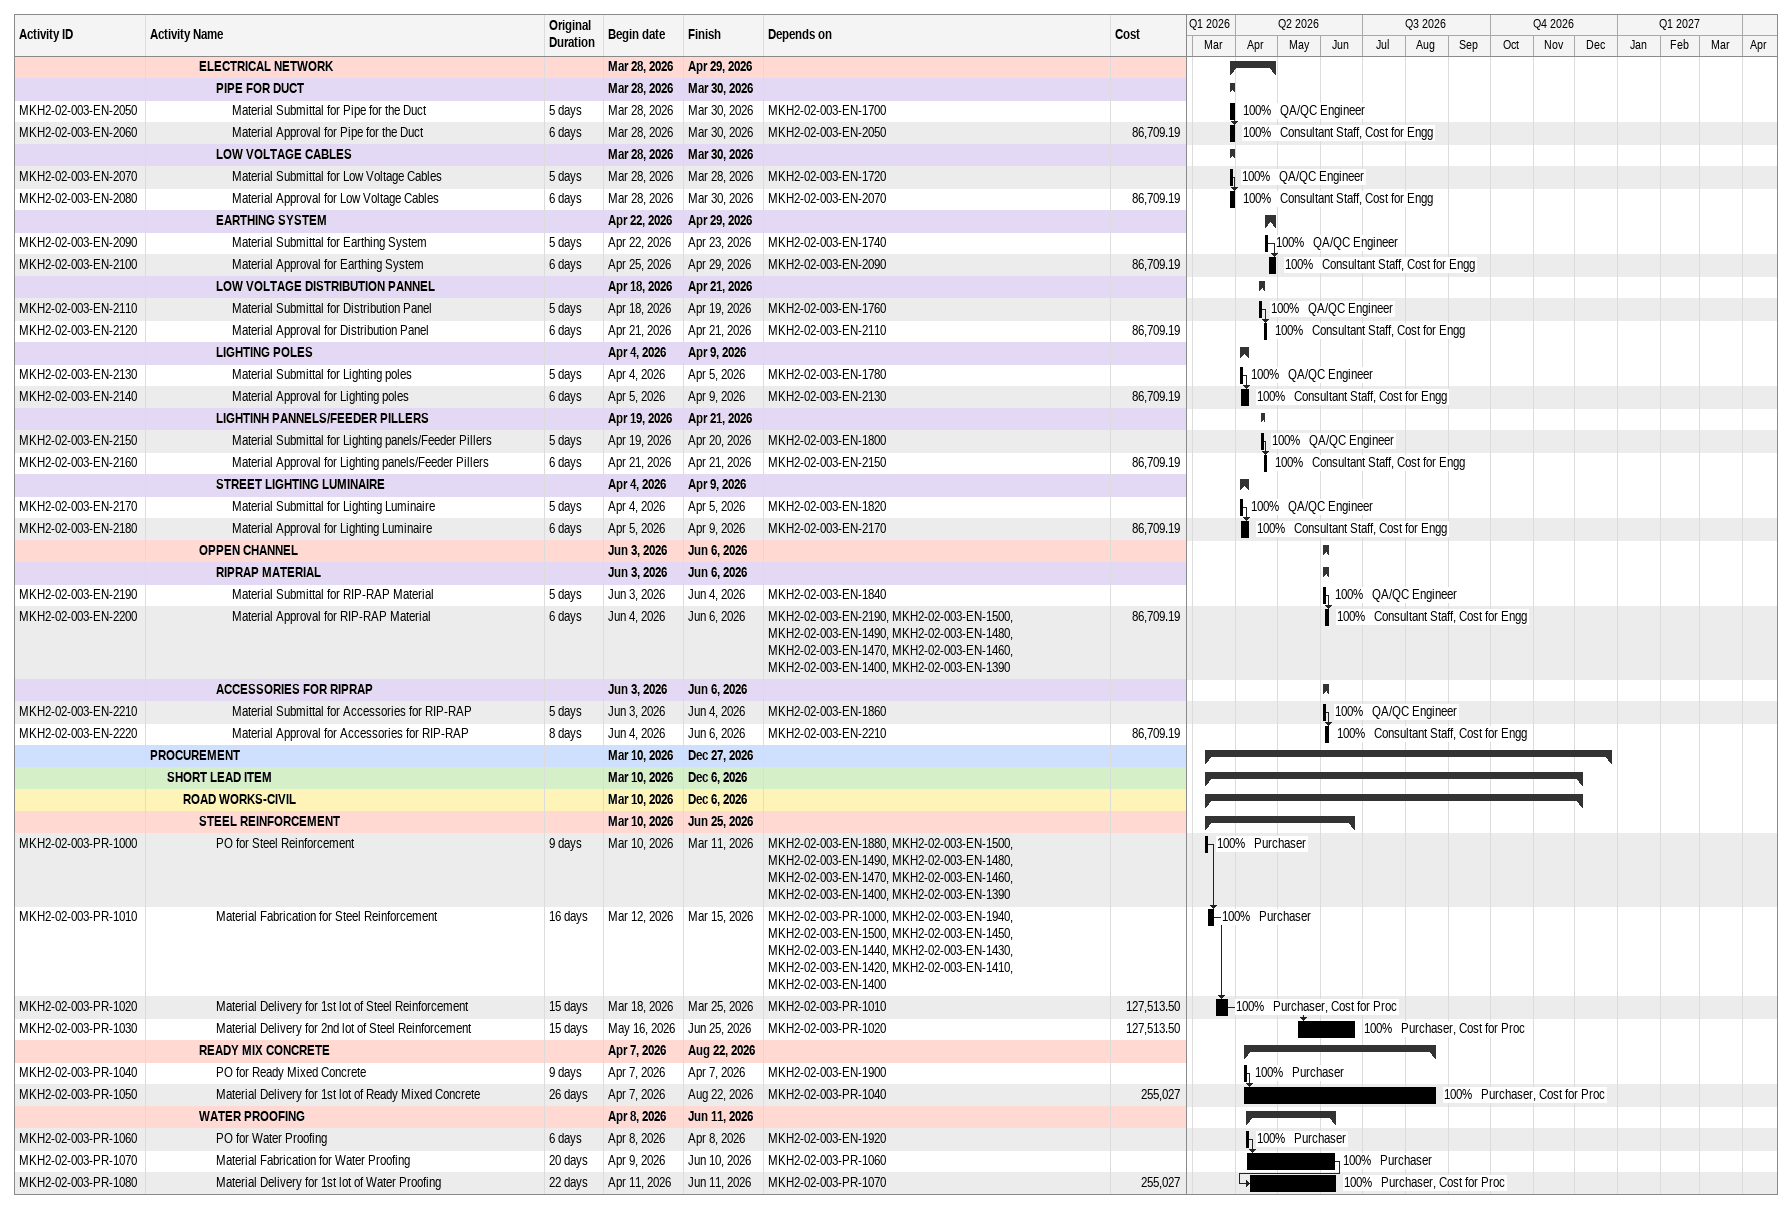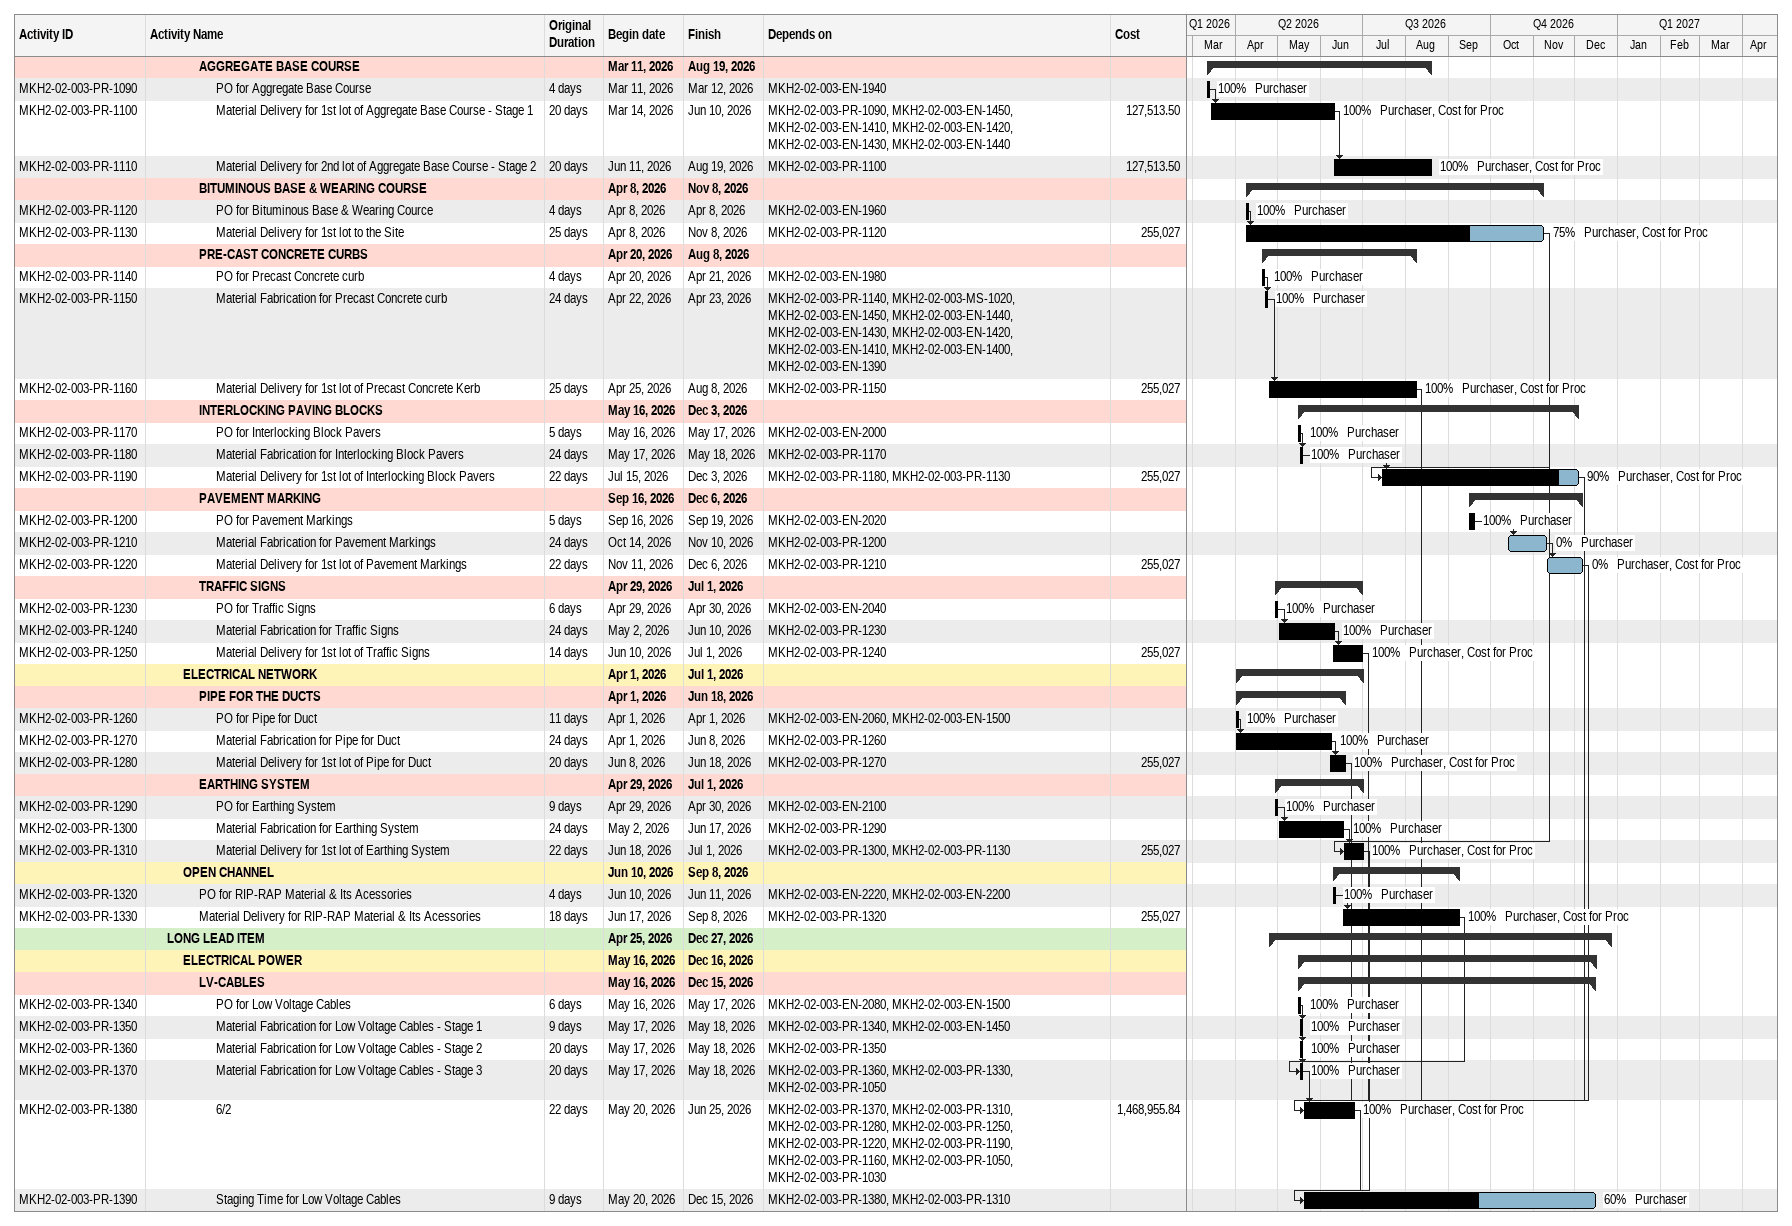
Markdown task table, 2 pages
| ID | Level | Task | Original duration | Start | Finish | Predecessors | Resources | % complete | Cost |
|---|---|---|---|---|---|---|---|---|---|
|  | 4 | **ELECTRICAL NETWORK** |  | 2026-03-28 | 2026-04-29 |  |  |  |  |
|  | 5 | **PIPE FOR DUCT** |  | 2026-03-28 | 2026-03-30 |  |  |  |  |
| MKH2-02-003-EN-2050 | 6 | Material Submittal for Pipe for the Duct | 5d | 2026-03-28 | 2026-03-30 | MKH2-02-003-EN-1700 | QA/QC Engineer | 100 |  |
| MKH2-02-003-EN-2060 | 6 | Material Approval for Pipe for the Duct | 6d | 2026-03-28 | 2026-03-30 | MKH2-02-003-EN-2050 | Consultant Staff, Cost for Engg | 100 | 86709.19 |
|  | 5 | **LOW VOLTAGE CABLES** |  | 2026-03-28 | 2026-03-30 |  |  |  |  |
| MKH2-02-003-EN-2070 | 6 | Material Submittal for Low Voltage Cables | 5d | 2026-03-28 | 2026-03-28 | MKH2-02-003-EN-1720 | QA/QC Engineer | 100 |  |
| MKH2-02-003-EN-2080 | 6 | Material Approval for Low Voltage Cables | 6d | 2026-03-28 | 2026-03-30 | MKH2-02-003-EN-2070 | Consultant Staff, Cost for Engg | 100 | 86709.19 |
|  | 5 | **EARTHING SYSTEM** |  | 2026-04-22 | 2026-04-29 |  |  |  |  |
| MKH2-02-003-EN-2090 | 6 | Material Submittal for Earthing System | 5d | 2026-04-22 | 2026-04-23 | MKH2-02-003-EN-1740 | QA/QC Engineer | 100 |  |
| MKH2-02-003-EN-2100 | 6 | Material Approval for Earthing System | 6d | 2026-04-25 | 2026-04-29 | MKH2-02-003-EN-2090 | Consultant Staff, Cost for Engg | 100 | 86709.19 |
|  | 5 | **LOW VOLTAGE DISTRIBUTION PANNEL** |  | 2026-04-18 | 2026-04-21 |  |  |  |  |
| MKH2-02-003-EN-2110 | 6 | Material Submittal for Distribution Panel | 5d | 2026-04-18 | 2026-04-19 | MKH2-02-003-EN-1760 | QA/QC Engineer | 100 |  |
| MKH2-02-003-EN-2120 | 6 | Material Approval for Distribution Panel | 6d | 2026-04-21 | 2026-04-21 | MKH2-02-003-EN-2110 | Consultant Staff, Cost for Engg | 100 | 86709.19 |
|  | 5 | **LIGHTING POLES** |  | 2026-04-04 | 2026-04-09 |  |  |  |  |
| MKH2-02-003-EN-2130 | 6 | Material Submittal for Lighting poles | 5d | 2026-04-04 | 2026-04-05 | MKH2-02-003-EN-1780 | QA/QC Engineer | 100 |  |
| MKH2-02-003-EN-2140 | 6 | Material Approval for Lighting poles | 6d | 2026-04-05 | 2026-04-09 | MKH2-02-003-EN-2130 | Consultant Staff, Cost for Engg | 100 | 86709.19 |
|  | 5 | **LIGHTINH PANNELS/FEEDER PILLERS** |  | 2026-04-19 | 2026-04-21 |  |  |  |  |
| MKH2-02-003-EN-2150 | 6 | Material Submittal for Lighting panels/Feeder Pillers | 5d | 2026-04-19 | 2026-04-20 | MKH2-02-003-EN-1800 | QA/QC Engineer | 100 |  |
| MKH2-02-003-EN-2160 | 6 | Material Approval for Lighting panels/Feeder Pillers | 6d | 2026-04-21 | 2026-04-21 | MKH2-02-003-EN-2150 | Consultant Staff, Cost for Engg | 100 | 86709.19 |
|  | 5 | **STREET LIGHTING LUMINAIRE** |  | 2026-04-04 | 2026-04-09 |  |  |  |  |
| MKH2-02-003-EN-2170 | 6 | Material Submittal for Lighting Luminaire | 5d | 2026-04-04 | 2026-04-05 | MKH2-02-003-EN-1820 | QA/QC Engineer | 100 |  |
| MKH2-02-003-EN-2180 | 6 | Material Approval for Lighting Luminaire | 6d | 2026-04-05 | 2026-04-09 | MKH2-02-003-EN-2170 | Consultant Staff, Cost for Engg | 100 | 86709.19 |
|  | 4 | **OPPEN CHANNEL** |  | 2026-06-03 | 2026-06-06 |  |  |  |  |
|  | 5 | **RIPRAP MATERIAL** |  | 2026-06-03 | 2026-06-06 |  |  |  |  |
| MKH2-02-003-EN-2190 | 6 | Material Submittal for RIP-RAP Material | 5d | 2026-06-03 | 2026-06-04 | MKH2-02-003-EN-1840 | QA/QC Engineer | 100 |  |
| MKH2-02-003-EN-2200 | 6 | Material Approval for RIP-RAP Material | 6d | 2026-06-04 | 2026-06-06 | MKH2-02-003-EN-2190, MKH2-02-003-EN-1500, MKH2-02-003-EN-1490, MKH2-02-003-EN-1480, MKH2-02-003-EN-1470, MKH2-02-003-EN-1460, MKH2-02-003-EN-1400, MKH2-02-003-EN-1390 | Consultant Staff, Cost for Engg | 100 | 86709.19 |
|  | 5 | **ACCESSORIES FOR RIPRAP** |  | 2026-06-03 | 2026-06-06 |  |  |  |  |
| MKH2-02-003-EN-2210 | 6 | Material Submittal for Accessories for RIP-RAP | 5d | 2026-06-03 | 2026-06-04 | MKH2-02-003-EN-1860 | QA/QC Engineer | 100 |  |
| MKH2-02-003-EN-2220 | 6 | Material Approval for Accessories for RIP-RAP | 8d | 2026-06-04 | 2026-06-06 | MKH2-02-003-EN-2210 | Consultant Staff, Cost for Engg | 100 | 86709.19 |
|  | 1 | **PROCUREMENT** |  | 2026-03-10 | 2026-12-27 |  |  |  |  |
|  | 2 | **SHORT LEAD ITEM** |  | 2026-03-10 | 2026-12-06 |  |  |  |  |
|  | 3 | **ROAD WORKS-CIVIL** |  | 2026-03-10 | 2026-12-06 |  |  |  |  |
|  | 4 | **STEEL REINFORCEMENT** |  | 2026-03-10 | 2026-06-25 |  |  |  |  |
| MKH2-02-003-PR-1000 | 5 | PO for Steel Reinforcement | 9d | 2026-03-10 | 2026-03-11 | MKH2-02-003-EN-1880, MKH2-02-003-EN-1500, MKH2-02-003-EN-1490, MKH2-02-003-EN-1480, MKH2-02-003-EN-1470, MKH2-02-003-EN-1460, MKH2-02-003-EN-1400, MKH2-02-003-EN-1390 | Purchaser | 100 |  |
| MKH2-02-003-PR-1010 | 5 | Material Fabrication for Steel Reinforcement | 16d | 2026-03-12 | 2026-03-15 | MKH2-02-003-PR-1000, MKH2-02-003-EN-1940, MKH2-02-003-EN-1500, MKH2-02-003-EN-1450, MKH2-02-003-EN-1440, MKH2-02-003-EN-1430, MKH2-02-003-EN-1420, MKH2-02-003-EN-1410, MKH2-02-003-EN-1400 | Purchaser | 100 |  |
| MKH2-02-003-PR-1020 | 5 | Material Delivery for 1st lot of Steel Reinforcement | 15d | 2026-03-18 | 2026-03-25 | MKH2-02-003-PR-1010 | Purchaser, Cost for Proc | 100 | 127513.50 |
| MKH2-02-003-PR-1030 | 5 | Material Delivery for 2nd lot of Steel Reinforcement | 15d | 2026-05-16 | 2026-06-25 | MKH2-02-003-PR-1020 | Purchaser, Cost for Proc | 100 | 127513.50 |
|  | 4 | **READY MIX CONCRETE** |  | 2026-04-07 | 2026-08-22 |  |  |  |  |
| MKH2-02-003-PR-1040 | 5 | PO for Ready Mixed Concrete | 9d | 2026-04-07 | 2026-04-07 | MKH2-02-003-EN-1900 | Purchaser | 100 |  |
| MKH2-02-003-PR-1050 | 5 | Material Delivery for 1st lot of Ready Mixed Concrete | 26d | 2026-04-07 | 2026-08-22 | MKH2-02-003-PR-1040 | Purchaser, Cost for Proc | 100 | 255027 |
|  | 4 | **WATER PROOFING** |  | 2026-04-08 | 2026-06-11 |  |  |  |  |
| MKH2-02-003-PR-1060 | 5 | PO for Water Proofing | 6d | 2026-04-08 | 2026-04-08 | MKH2-02-003-EN-1920 | Purchaser | 100 |  |
| MKH2-02-003-PR-1070 | 5 | Material Fabrication for Water Proofing | 20d | 2026-04-09 | 2026-06-10 | MKH2-02-003-PR-1060 | Purchaser | 100 |  |
| MKH2-02-003-PR-1080 | 5 | Material Delivery for 1st lot of Water Proofing | 22d | 2026-04-11 | 2026-06-11 | MKH2-02-003-PR-1070 | Purchaser, Cost for Proc | 100 | 255027 |
|  | 4 | **AGGREGATE BASE COURSE** |  | 2026-03-11 | 2026-08-19 |  |  |  |  |
| MKH2-02-003-PR-1090 | 5 | PO for Aggregate Base Course | 4d | 2026-03-11 | 2026-03-12 | MKH2-02-003-EN-1940 | Purchaser | 100 |  |
| MKH2-02-003-PR-1100 | 5 | Material Delivery for 1st lot of Aggregate Base Course - Stage 1 | 20d | 2026-03-14 | 2026-06-10 | MKH2-02-003-PR-1090, MKH2-02-003-EN-1450, MKH2-02-003-EN-1410, MKH2-02-003-EN-1420, MKH2-02-003-EN-1430, MKH2-02-003-EN-1440 | Purchaser, Cost for Proc | 100 | 127513.50 |
| MKH2-02-003-PR-1110 | 5 | Material Delivery for 2nd lot of Aggregate Base Course - Stage 2 | 20d | 2026-06-11 | 2026-08-19 | MKH2-02-003-PR-1100 | Purchaser, Cost for Proc | 100 | 127513.50 |
|  | 4 | **BITUMINOUS BASE & WEARING COURSE** |  | 2026-04-08 | 2026-11-08 |  |  |  |  |
| MKH2-02-003-PR-1120 | 5 | PO for Bituminous Base & Wearing Cource | 4d | 2026-04-08 | 2026-04-08 | MKH2-02-003-EN-1960 | Purchaser | 100 |  |
| MKH2-02-003-PR-1130 | 5 | Material Delivery for 1st lot to the Site | 25d | 2026-04-08 | 2026-11-08 | MKH2-02-003-PR-1120 | Purchaser, Cost for Proc | 75 | 255027 |
|  | 4 | **PRE-CAST CONCRETE CURBS** |  | 2026-04-20 | 2026-08-08 |  |  |  |  |
| MKH2-02-003-PR-1140 | 5 | PO for Precast Concrete curb | 4d | 2026-04-20 | 2026-04-21 | MKH2-02-003-EN-1980 | Purchaser | 100 |  |
| MKH2-02-003-PR-1150 | 5 | Material Fabrication for Precast Concrete curb | 24d | 2026-04-22 | 2026-04-23 | MKH2-02-003-PR-1140, MKH2-02-003-MS-1020, MKH2-02-003-EN-1450, MKH2-02-003-EN-1440, MKH2-02-003-EN-1430, MKH2-02-003-EN-1420, MKH2-02-003-EN-1410, MKH2-02-003-EN-1400, MKH2-02-003-EN-1390 | Purchaser | 100 |  |
| MKH2-02-003-PR-1160 | 5 | Material Delivery for 1st lot of Precast Concrete Kerb | 25d | 2026-04-25 | 2026-08-08 | MKH2-02-003-PR-1150 | Purchaser, Cost for Proc | 100 | 255027 |
|  | 4 | **INTERLOCKING PAVING BLOCKS** |  | 2026-05-16 | 2026-12-03 |  |  |  |  |
| MKH2-02-003-PR-1170 | 5 | PO for Interlocking Block Pavers | 5d | 2026-05-16 | 2026-05-17 | MKH2-02-003-EN-2000 | Purchaser | 100 |  |
| MKH2-02-003-PR-1180 | 5 | Material Fabrication for Interlocking Block Pavers | 24d | 2026-05-17 | 2026-05-18 | MKH2-02-003-PR-1170 | Purchaser | 100 |  |
| MKH2-02-003-PR-1190 | 5 | Material Delivery for 1st lot of Interlocking Block Pavers | 22d | 2026-07-15 | 2026-12-03 | MKH2-02-003-PR-1180, MKH2-02-003-PR-1130 | Purchaser, Cost for Proc | 90 | 255027 |
|  | 4 | **PAVEMENT MARKING** |  | 2026-09-16 | 2026-12-06 |  |  |  |  |
| MKH2-02-003-PR-1200 | 5 | PO for Pavement Markings | 5d | 2026-09-16 | 2026-09-19 | MKH2-02-003-EN-2020 | Purchaser | 100 |  |
| MKH2-02-003-PR-1210 | 5 | Material Fabrication for Pavement Markings | 24d | 2026-10-14 | 2026-11-10 | MKH2-02-003-PR-1200 | Purchaser | 0 |  |
| MKH2-02-003-PR-1220 | 5 | Material Delivery for 1st lot of Pavement Markings | 22d | 2026-11-11 | 2026-12-06 | MKH2-02-003-PR-1210 | Purchaser, Cost for Proc | 0 | 255027 |
|  | 4 | **TRAFFIC SIGNS** |  | 2026-04-29 | 2026-07-01 |  |  |  |  |
| MKH2-02-003-PR-1230 | 5 | PO for Traffic Signs | 6d | 2026-04-29 | 2026-04-30 | MKH2-02-003-EN-2040 | Purchaser | 100 |  |
| MKH2-02-003-PR-1240 | 5 | Material Fabrication for Traffic Signs | 24d | 2026-05-02 | 2026-06-10 | MKH2-02-003-PR-1230 | Purchaser | 100 |  |
| MKH2-02-003-PR-1250 | 5 | Material Delivery for 1st lot of Traffic Signs | 14d | 2026-06-10 | 2026-07-01 | MKH2-02-003-PR-1240 | Purchaser, Cost for Proc | 100 | 255027 |
|  | 3 | **ELECTRICAL NETWORK** |  | 2026-04-01 | 2026-07-01 |  |  |  |  |
|  | 4 | **PIPE FOR THE DUCTS** |  | 2026-04-01 | 2026-06-18 |  |  |  |  |
| MKH2-02-003-PR-1260 | 5 | PO for Pipe for Duct | 11d | 2026-04-01 | 2026-04-01 | MKH2-02-003-EN-2060, MKH2-02-003-EN-1500 | Purchaser | 100 |  |
| MKH2-02-003-PR-1270 | 5 | Material Fabrication for Pipe for Duct | 24d | 2026-04-01 | 2026-06-08 | MKH2-02-003-PR-1260 | Purchaser | 100 |  |
| MKH2-02-003-PR-1280 | 5 | Material Delivery for 1st lot of Pipe for Duct | 20d | 2026-06-08 | 2026-06-18 | MKH2-02-003-PR-1270 | Purchaser, Cost for Proc | 100 | 255027 |
|  | 4 | **EARTHING SYSTEM** |  | 2026-04-29 | 2026-07-01 |  |  |  |  |
| MKH2-02-003-PR-1290 | 5 | PO for Earthing System | 9d | 2026-04-29 | 2026-04-30 | MKH2-02-003-EN-2100 | Purchaser | 100 |  |
| MKH2-02-003-PR-1300 | 5 | Material Fabrication for Earthing System | 24d | 2026-05-02 | 2026-06-17 | MKH2-02-003-PR-1290 | Purchaser | 100 |  |
| MKH2-02-003-PR-1310 | 5 | Material Delivery for 1st lot of Earthing System | 22d | 2026-06-18 | 2026-07-01 | MKH2-02-003-PR-1300, MKH2-02-003-PR-1130 | Purchaser, Cost for Proc | 100 | 255027 |
|  | 3 | **OPEN CHANNEL** |  | 2026-06-10 | 2026-09-08 |  |  |  |  |
| MKH2-02-003-PR-1320 | 4 | PO for RIP-RAP Material & Its Acessories | 4d | 2026-06-10 | 2026-06-11 | MKH2-02-003-EN-2220, MKH2-02-003-EN-2200 | Purchaser | 100 |  |
| MKH2-02-003-PR-1330 | 4 | Material Delivery for RIP-RAP Material & Its Acessories | 18d | 2026-06-17 | 2026-09-08 | MKH2-02-003-PR-1320 | Purchaser, Cost for Proc | 100 | 255027 |
|  | 2 | **LONG LEAD ITEM** |  | 2026-04-25 | 2026-12-27 |  |  |  |  |
|  | 3 | **ELECTRICAL POWER** |  | 2026-05-16 | 2026-12-16 |  |  |  |  |
|  | 4 | **LV-CABLES** |  | 2026-05-16 | 2026-12-15 |  |  |  |  |
| MKH2-02-003-PR-1340 | 5 | PO for Low Voltage Cables | 6d | 2026-05-16 | 2026-05-17 | MKH2-02-003-EN-2080, MKH2-02-003-EN-1500 | Purchaser | 100 |  |
| MKH2-02-003-PR-1350 | 5 | Material Fabrication for Low Voltage Cables - Stage 1 | 9d | 2026-05-17 | 2026-05-18 | MKH2-02-003-PR-1340, MKH2-02-003-EN-1450 | Purchaser | 100 |  |
| MKH2-02-003-PR-1360 | 5 | Material Fabrication for Low Voltage Cables - Stage 2 | 20d | 2026-05-17 | 2026-05-18 | MKH2-02-003-PR-1350 | Purchaser | 100 |  |
| MKH2-02-003-PR-1370 | 5 | Material Fabrication for Low Voltage Cables - Stage 3 | 20d | 2026-05-17 | 2026-05-18 | MKH2-02-003-PR-1360, MKH2-02-003-PR-1330, MKH2-02-003-PR-1050 | Purchaser | 100 |  |
| MKH2-02-003-PR-1380 | 5 | 6/2 | 22d | 2026-05-20 | 2026-06-25 | MKH2-02-003-PR-1370, MKH2-02-003-PR-1310, MKH2-02-003-PR-1280, MKH2-02-003-PR-1250, MKH2-02-003-PR-1220, MKH2-02-003-PR-1190, MKH2-02-003-PR-1160, MKH2-02-003-PR-1050, MKH2-02-003-PR-1030 | Purchaser, Cost for Proc | 100 | 1468955.84 |
| MKH2-02-003-PR-1390 | 5 | Staging Time for Low Voltage Cables | 9d | 2026-05-20 | 2026-12-15 | MKH2-02-003-PR-1380, MKH2-02-003-PR-1310 | Purchaser | 60 |  |
